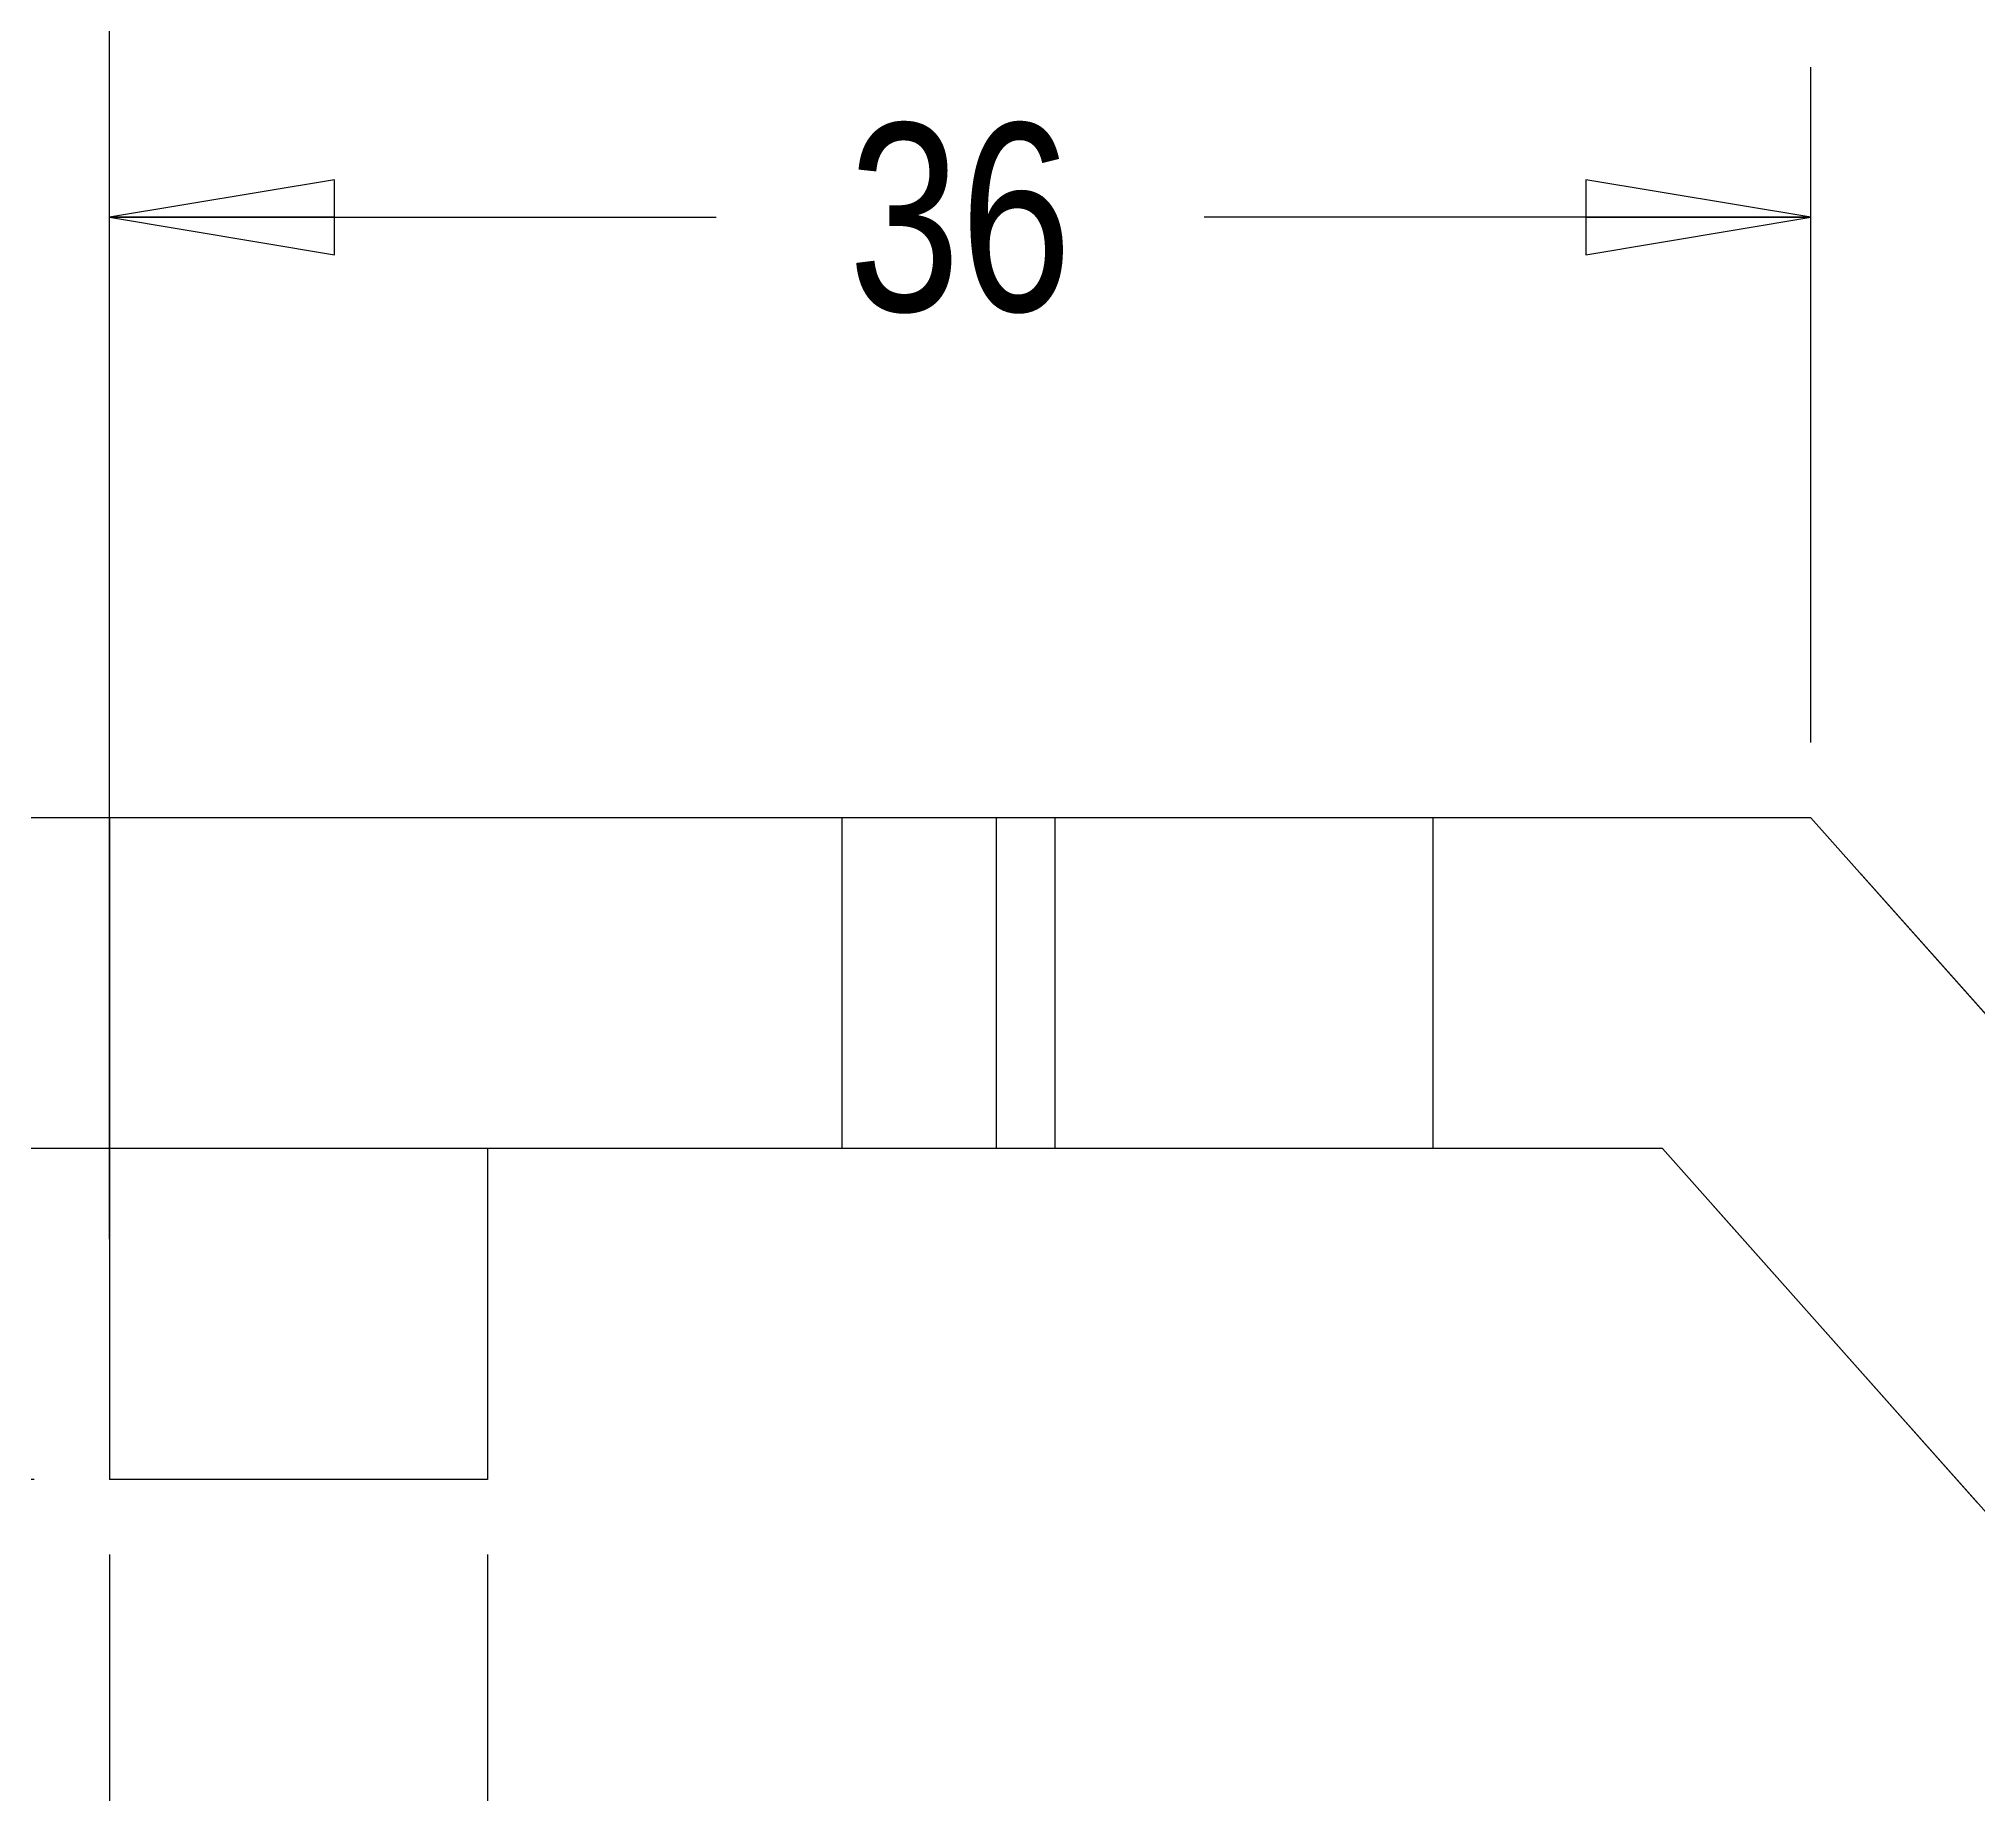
# Model space of a CAD drawing. Header units: millimetres. Extents: x 0 to 297, y 0 to 210.
# Drawn here: x 55.8 to 96.81, y 33.34 to 70.45 of the extents above; entities that cross this region are included whole.
import ezdxf

# ---------------------------------------------------------------- set-up
doc = ezdxf.new("R2010")
doc.units = ezdxf.units.MM
doc.header["$LTSCALE"] = 0.64311
doc.header["$MEASUREMENT"] = 0
doc.layers.get('0').update_dxf_attribs({"linetype": 'CONTINUOUS'})
doc.styles.get("Standard").update_dxf_attribs({"font": 'txt', "width": 0.8})
doc.dimstyles.new('DIMSTYLE_1', dxfattribs={"dimtxt": 0.15625, "dimasz": 0.1875, "dimexe": 0.125, "dimexo": 0.625, "dimgap": 0.078125, "dimtad": 1, "dimzin": 4, "dimtxsty": 'STANDARD', "dimblk": 'CLOSED', "dimblk1": 'CLOSED', "dimblk2": 'CLOSED', "dimcen": 2.5, "dimazin": 1, "dimtfac": 1, "dimtmove": 0, "dimatfit": 3, "dimldrblk": 'CLOSED', "dimtzin": 4})

# ---------------------------------------------------------------- blocks, each defined once
blk = doc.blocks.new('_CLOSED')
at = {"color": 0, "linetype": 'ByBlock'}
for p, q in [((0, 0), (-1, 0.1667)), ((-1, 0.1667), (-1, -0.1667)), ((-1, -0.1667), (0, 0)), ((-1, 0), (0, 0))]:
    blk.add_line(p, q, dxfattribs=at)
blk = doc.blocks.new('*D4')
at = {"color": 2, "linetype": 'Continuous', "transparency": 16777216}
for p, q in [((57.295, 45.06), (57.295, 93.456)), ((101.295, 45.06), (101.295, 93.456)), ((57.295, 90.281), (74.136, 90.281)), ((101.295, 90.281), (84.455, 90.281))]:
    blk.add_line(p, q, dxfattribs=at)
at = {"color": 2, "linetype": 'Continuous', "transparency": 16777216, "xscale": 4.762499999999999, "yscale": 4.762499999999999, "zscale": 4.762499999999999, "rotation": 180}
blk.add_blockref('_CLOSED', (57.295, 90.281), dxfattribs=at)
at = {"color": 2, "linetype": 'Continuous', "transparency": 16777216, "xscale": 4.762499999999999, "yscale": 4.762499999999999, "zscale": 4.762499999999999}
blk.add_blockref('_CLOSED', (101.295, 90.281), dxfattribs=at)
at = {"color": 2, "linetype": 'Continuous', "transparency": 16777216, "insert": (79.295, 92.265), "char_height": 3.9688, "width": 6.35, "attachment_point": 2, "line_spacing_factor": 0.9}
blk.add_mtext('44', dxfattribs=at)
blk = doc.blocks.new('*D5')
at = {"color": 2, "linetype": 'Continuous', "transparency": 16777216}
for p, q in [((44.962, 53.972), (44.962, 66.672)), ((63.708, 53.972), (41.787, 53.972)), ((63.708, 46.972), (41.787, 46.972)), ((44.962, 46.972), (44.962, 34.272))]:
    blk.add_line(p, q, dxfattribs=at)
at = {"color": 2, "linetype": 'Continuous', "transparency": 16777216, "xscale": 4.762499999999999, "yscale": 4.762499999999999, "zscale": 4.762499999999999}
for p, rotation in [((44.962, 53.972), -90.00000000000001), ((44.962, 46.972), 90)]:
    blk.add_blockref('_CLOSED', p, dxfattribs=dict(at, rotation=rotation))
at = {"color": 2, "linetype": 'Continuous', "transparency": 16777216, "insert": (44.962, 52.456), "char_height": 3.969, "width": 3.175, "attachment_point": 2, "line_spacing_factor": 0.9}
blk.add_mtext('7', dxfattribs=at)
blk = doc.blocks.new('*D12')
at = {"color": 2, "linetype": 'Continuous', "transparency": 16777216}
for p, q in [((57.295, 55.56), (57.295, 69.847)), ((93.295, 55.56), (93.295, 69.847)), ((57.295, 66.672), (70.136, 66.672)), ((93.295, 66.672), (80.455, 66.672))]:
    blk.add_line(p, q, dxfattribs=at)
at = {"color": 2, "linetype": 'Continuous', "transparency": 16777216, "xscale": 4.762499999999999, "yscale": 4.762499999999999, "zscale": 4.762499999999999, "rotation": 180}
blk.add_blockref('_CLOSED', (57.295, 66.672), dxfattribs=at)
at = {"color": 2, "linetype": 'Continuous', "transparency": 16777216, "xscale": 4.762499999999999, "yscale": 4.762499999999999, "zscale": 4.762499999999999}
blk.add_blockref('_CLOSED', (93.295, 66.672), dxfattribs=at)
at = {"color": 2, "linetype": 'Continuous', "transparency": 16777216, "insert": (75.295, 68.656), "char_height": 3.9688, "width": 6.35, "attachment_point": 2, "line_spacing_factor": 0.9}
blk.add_mtext('36', dxfattribs=at)
blk = doc.blocks.new('*D13')
at = {"color": 2, "linetype": 'Continuous', "transparency": 16777216}
for p, q in [((94.35, 52.786), (120.874, 22.962)), ((91.208, 45.786), (115.643, 18.31)), ((118.764, 25.335), (128.254, 33.775)), ((113.533, 20.683), (104.044, 12.243))]:
    blk.add_line(p, q, dxfattribs=at)
at = {"color": 2, "linetype": 'Continuous', "transparency": 16777216, "xscale": 4.762499999999999, "yscale": 4.762499999999999, "zscale": 4.762499999999999}
for p, rotation in [((118.764, 25.335), -138.3514245908), ((113.533, 20.683), 41.648575409199985)]:
    blk.add_blockref('_CLOSED', p, dxfattribs=dict(at, rotation=rotation))
at = {"color": 2, "linetype": 'Continuous', "transparency": 16777216, "insert": (116.149, 24.993), "char_height": 3.969, "width": 3.175, "attachment_point": 2, "line_spacing_factor": 0.9}
blk.add_mtext('7', dxfattribs=at)
blk = doc.blocks.new('*D14')
at = {"color": 2, "linetype": 'Continuous', "transparency": 16777216}
for p, q in [((57.295, 38.385), (57.295, 21.609)), ((65.295, 38.385), (65.295, 21.609)), ((57.295, 24.784), (44.595, 24.784)), ((65.295, 24.784), (77.995, 24.784))]:
    blk.add_line(p, q, dxfattribs=at)
at = {"color": 2, "linetype": 'Continuous', "transparency": 16777216, "xscale": 4.762499999999999, "yscale": 4.762499999999999, "zscale": 4.762499999999999}
blk.add_blockref('_CLOSED', (57.295, 24.784), dxfattribs=at)
at = {"color": 2, "linetype": 'Continuous', "transparency": 16777216, "xscale": 4.762499999999999, "yscale": 4.762499999999999, "zscale": 4.762499999999999, "rotation": 180}
blk.add_blockref('_CLOSED', (65.295, 24.784), dxfattribs=at)
at = {"color": 2, "linetype": 'Continuous', "transparency": 16777216, "insert": (61.295, 26.768), "char_height": 3.969, "width": 3.175, "attachment_point": 2, "line_spacing_factor": 0.9}
blk.add_mtext('8', dxfattribs=at)
blk = doc.blocks.new('*D15')
at = {"color": 2, "linetype": 'Continuous', "transparency": 16777216}
for p, q in [((29.653, 53.972), (29.653, 66.672)), ((55.708, 53.972), (26.478, 53.972)), ((55.708, 39.972), (26.478, 39.972)), ((29.653, 39.972), (29.653, 27.272))]:
    blk.add_line(p, q, dxfattribs=at)
at = {"color": 2, "linetype": 'Continuous', "transparency": 16777216, "xscale": 4.762499999999999, "yscale": 4.762499999999999, "zscale": 4.762499999999999}
for p, rotation in [((29.653, 53.972), -90.00000000000001), ((29.653, 39.972), 90)]:
    blk.add_blockref('_CLOSED', p, dxfattribs=dict(at, rotation=rotation))
at = {"color": 2, "linetype": 'Continuous', "transparency": 16777216, "insert": (29.653, 48.956), "char_height": 3.9688, "width": 6.35, "attachment_point": 2, "line_spacing_factor": 0.9}
blk.add_mtext('14', dxfattribs=at)

msp = doc.modelspace()

# ---------------------------------------------------------------- linework, layer by layer
at = {"color": 7, "linetype": 'Continuous'}
for p, q in [((57.295, 53.972), (57.295, 39.972)), ((93.295, 53.972), (57.295, 53.972)), ((72.795, 53.972), (72.795, 46.972)), ((76.058, 53.972), (76.058, 46.972)), ((77.295, 53.972), (77.295, 46.972)), ((85.295, 53.972), (85.295, 46.972)), ((97.298, 49.472), (93.295, 53.972)), ((90.153, 46.972), (57.295, 46.972)), ((65.295, 46.972), (65.295, 39.972)), ((90.153, 46.972), (96.812, 39.485)), ((65.295, 39.972), (57.295, 39.972))]:
    msp.add_line(p, q, dxfattribs=at)

# ---------------------------------------------------------------- dimensions: what is measured, and where the dimension line sits
at = {"color": 2, "linetype": 'Continuous'}
dim = msp.add_linear_dim(base=(101.295, 90.281), p1=(57.295, 43.472), p2=(101.295, 43.472), dimstyle='DIMSTYLE_1', dxfattribs=at)
dim.commit()
dim.dimension.update_dxf_attribs({"geometry": '*D4', "text_midpoint": (79.395, 90.281), "dimtype": 160})
for base, p1, p2, angle, picture, middle in [((57.295, 66.672), (93.295, 53.972), (57.295, 53.972), 180, '*D12', (75.295, 66.672)), ((29.653, 53.972), (57.295, 39.972), (57.295, 53.972), 90, '*D15', (30.149, 46.972)), ((44.962, 46.972), (65.295, 53.972), (65.295, 46.972), 270, '*D5', (44.962, 50.472)), ((113.533, 20.683), (93.295, 53.972), (90.153, 46.972), 221.6486, '*D13', (116.149, 23.009)), ((57.295, 24.784), (65.295, 39.972), (57.295, 39.972), 180, '*D14', (61.295, 24.784))]:
    dim = msp.add_linear_dim(base=base, p1=p1, p2=p2, angle=angle, dimstyle='DIMSTYLE_1', dxfattribs=at)
    dim.commit()
    dim.dimension.update_dxf_attribs({"geometry": picture, "text_midpoint": middle, "dimtype": 160})

doc.saveas('drawing.dxf')
